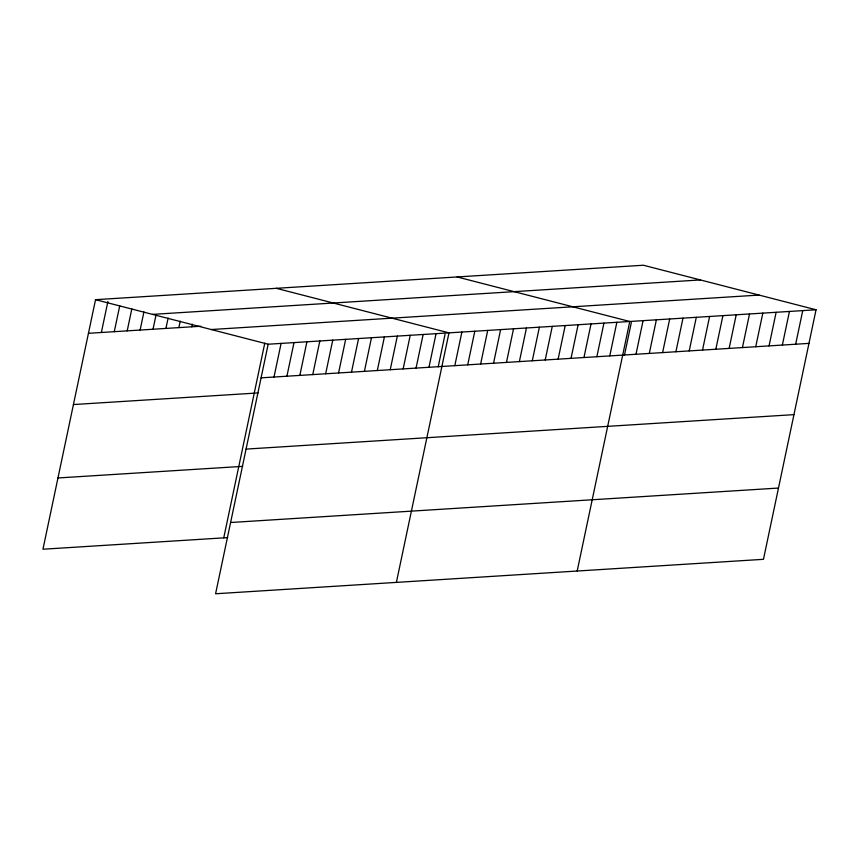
<?xml version="1.0" encoding="UTF-8"?>
<svg xmlns="http://www.w3.org/2000/svg" width="859" height="859" viewBox="0 0 859 859"><rect width="100%" height="100%" fill="white"/><g stroke="black" fill="none" stroke-linecap="round" stroke-linejoin="round"><path stroke-width="1.29" d="M816.05 309.777L268.169 344.223L215.588 593.762L763.468 559.316L816.05 309.777L643.412 265.238L95.532 299.684L42.95 549.223L227.624 537.616M101.362 332.487L107.901 301.466M114.279 331.671L119.734 305.825M127.196 330.865L131.824 308.886M140.114 330.049L143.925 311.957M153.02 329.244L156.016 315.017M165.937 328.428L168.117 318.088M178.855 327.612L180.218 321.148M191.761 326.807L192.309 324.219M223.748 537.852L264.776 343.181M274.01 377.026L281.086 343.417M286.917 376.21L294.003 342.601M299.834 375.404L306.921 341.785M312.751 374.588L319.827 340.98M325.658 373.772L332.744 340.164M338.575 372.967L345.662 339.359M351.492 372.151L358.579 338.543M364.409 371.346L371.485 337.727M377.316 370.53L384.402 336.921M390.233 369.714L397.32 336.105M403.15 368.908L410.226 335.289M416.057 368.092L423.143 334.484M428.974 367.276L436.061 333.668M438.197 366.814L445.048 334.312M396.386 582.391L448.978 332.863L276.33 288.323M454.808 365.655L461.884 332.046M467.715 364.839L474.802 331.23M480.632 364.033L487.719 330.425M493.549 363.217L500.625 329.609M506.466 362.412L513.542 328.793M519.373 361.596L526.46 327.988M532.29 360.78L539.377 327.172M545.207 359.975L552.283 326.356M558.114 359.159L565.201 325.55M571.031 358.343L578.118 324.734M583.948 357.537L591.024 323.929M596.865 356.721L603.941 323.113M609.772 355.916L616.859 322.297M577.184 571.02L629.776 321.491L457.138 276.952M624.472 355.1L631.322 322.597M635.993 354.262L643.08 320.654M649.297 353.425L656.383 319.816M662.611 352.587L669.687 318.979M675.915 351.75L682.991 318.141M689.219 350.912L696.295 317.304M702.522 350.075L709.609 316.466M715.826 349.248L722.913 315.629M729.13 348.41L736.217 314.791M742.444 347.573L749.52 313.954M755.748 346.735L762.824 313.127M769.052 345.898L776.128 312.289M782.356 345.06L789.442 311.452M795.659 344.223L802.746 310.614M152.505 314.383L700.386 279.937M88.456 333.303L200.802 326.237M211.207 329.534L759.077 295.077M261.093 377.842L808.963 343.385M73.434 404.557L258.108 392.939M246.071 449.096L793.952 414.639M57.961 477.969L242.635 466.362M230.609 522.508L778.479 488.052M95.532 299.684L268.169 344.223"/></g></svg>
